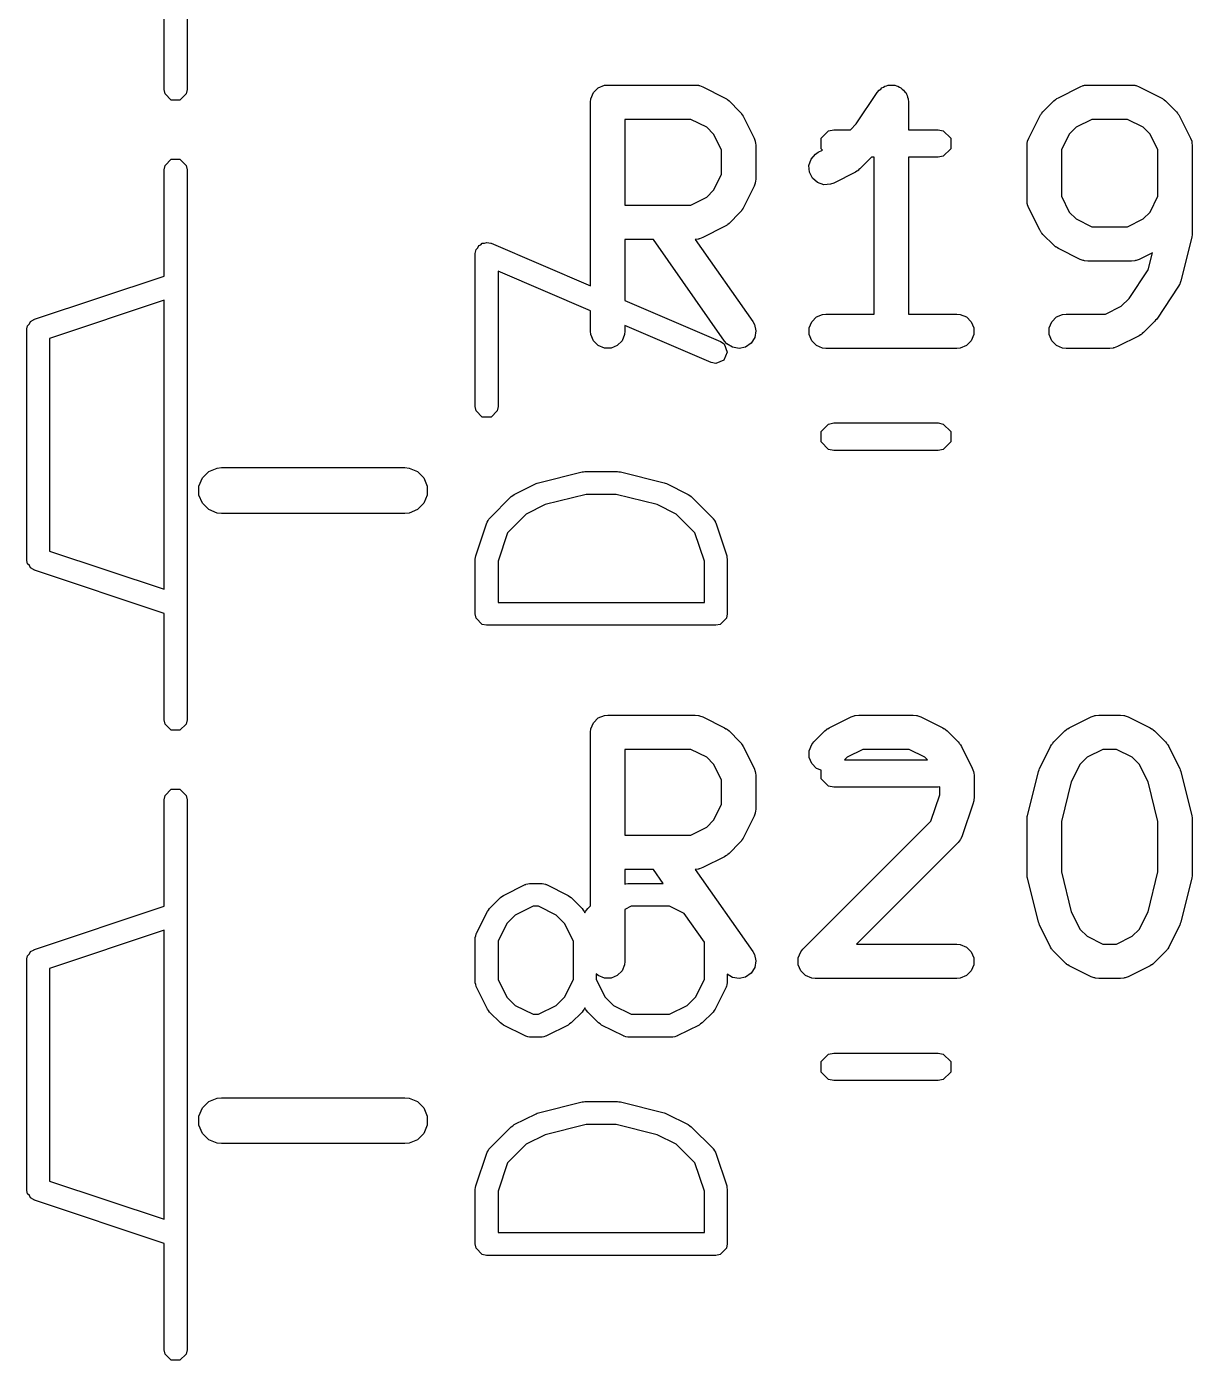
# Model space of a CAD drawing. Header units: inches. Extents: x 5.11 to 10.2, y -6.3 to -1.46.
# Drawn here: x 5.1132 to 5.3135, y -5.4546 to -5.2254 of the extents above; entities that cross this region are included whole.
import ezdxf

# ---------------------------------------------------------------- set-up
doc = ezdxf.new("R2010")
doc.units = ezdxf.units.IN
doc.header["$MEASUREMENT"] = 0
doc.layers.add('BLACK', color=250, linetype='CONTINUOUS')

msp = doc.modelspace()

# ---------------------------------------------------------------- linework, layer by layer
at = {"layer": 'BLACK', "linetype": 'CONTINUOUS'}
for p, q in [((5.14075, -5.14173), (5.14075, -5.23622)), ((5.13681, -5.23622), (5.13681, -5.21795)), ((5.13696, -5.23697), (5.13681, -5.23622)), ((5.14075, -5.23622), (5.1406, -5.23697)), ((5.21057, -5.23674), (5.21138, -5.23592)), ((5.21138, -5.23592), (5.21244, -5.23548)), ((5.21244, -5.23548), (5.21302, -5.23543)), ((5.21302, -5.23543), (5.22802, -5.23543)), ((5.22802, -5.23543), (5.22859, -5.23548)), ((5.22859, -5.23548), (5.22869, -5.23552)), ((5.22869, -5.23552), (5.2288, -5.23553)), ((5.2288, -5.23553), (5.22934, -5.23574)), ((5.22934, -5.23574), (5.23309, -5.23761)), ((5.25931, -5.23674), (5.25967, -5.23629)), ((5.25967, -5.23629), (5.25992, -5.23613)), ((5.25992, -5.23613), (5.26012, -5.23592)), ((5.26012, -5.23592), (5.26039, -5.23581)), ((5.26039, -5.23581), (5.26063, -5.23565)), ((5.26063, -5.23565), (5.26092, -5.23559)), ((5.26092, -5.23559), (5.26119, -5.23548)), ((5.26119, -5.23548), (5.26148, -5.23548)), ((5.26148, -5.23548), (5.26176, -5.23543)), ((5.26176, -5.23543), (5.26205, -5.23548)), ((5.26205, -5.23548), (5.26234, -5.23548)), ((5.26234, -5.23548), (5.26261, -5.23559)), ((5.26261, -5.23559), (5.26289, -5.23565)), ((5.26289, -5.23565), (5.26313, -5.23581)), ((5.26313, -5.23581), (5.2634, -5.23592)), ((5.2634, -5.23592), (5.26361, -5.23613)), ((5.26361, -5.23613), (5.26385, -5.23629)), ((5.26385, -5.23629), (5.26401, -5.23653)), ((5.26401, -5.23653), (5.26422, -5.23674)), ((5.29044, -5.23761), (5.29419, -5.23574)), ((5.29419, -5.23574), (5.29473, -5.23553)), ((5.29473, -5.23553), (5.29484, -5.23552)), ((5.29484, -5.23552), (5.29493, -5.23548)), ((5.29493, -5.23548), (5.29551, -5.23543)), ((5.29551, -5.23543), (5.30301, -5.23543)), ((5.30301, -5.23543), (5.30359, -5.23548)), ((5.30359, -5.23548), (5.30368, -5.23552)), ((5.30368, -5.23552), (5.30379, -5.23553)), ((5.30379, -5.23553), (5.30433, -5.23574)), ((5.30433, -5.23574), (5.30808, -5.23761)), ((5.13803, -5.23804), (5.13696, -5.23697)), ((5.13953, -5.23804), (5.13803, -5.23804)), ((5.1406, -5.23697), (5.13953, -5.23804)), ((5.21007, -5.23838), (5.21012, -5.2378)), ((5.21007, -5.26994), (5.21007, -5.23838)), ((5.21012, -5.2378), (5.21057, -5.23674)), ((5.23309, -5.23761), (5.23334, -5.23777)), ((5.23334, -5.23777), (5.23341, -5.2378)), ((5.23341, -5.2378), (5.23349, -5.23786)), ((5.23349, -5.23786), (5.23358, -5.23792)), ((5.23358, -5.23792), (5.23363, -5.23798)), ((5.23363, -5.23798), (5.23386, -5.23817)), ((5.23386, -5.23817), (5.23573, -5.24004)), ((5.25572, -5.24212), (5.25931, -5.23674)), ((5.25931, -5.23674), (5.25931, -5.23674)), ((5.25931, -5.23674), (5.25931, -5.23674)), ((5.25931, -5.23674), (5.25931, -5.23674)), ((5.26422, -5.23674), (5.26433, -5.23701)), ((5.26433, -5.23701), (5.26449, -5.23725)), ((5.26449, -5.23725), (5.26455, -5.23753)), ((5.26455, -5.23753), (5.26466, -5.2378)), ((5.26466, -5.2378), (5.26472, -5.23837)), ((5.26472, -5.23837), (5.26472, -5.23838)), ((5.26472, -5.23838), (5.26472, -5.23838)), ((5.26472, -5.23838), (5.26472, -5.23838)), ((5.26472, -5.23838), (5.26472, -5.24311)), ((5.2878, -5.24004), (5.28967, -5.23817)), ((5.28967, -5.23817), (5.2899, -5.23798)), ((5.2899, -5.23798), (5.28995, -5.23792)), ((5.28995, -5.23792), (5.29004, -5.23786)), ((5.29004, -5.23786), (5.29012, -5.2378)), ((5.29012, -5.2378), (5.29019, -5.23777)), ((5.29019, -5.23777), (5.29044, -5.23761)), ((5.30808, -5.23761), (5.30833, -5.23777)), ((5.30833, -5.23777), (5.3084, -5.2378)), ((5.3084, -5.2378), (5.30848, -5.23786)), ((5.30848, -5.23786), (5.30857, -5.23792)), ((5.30857, -5.23792), (5.30862, -5.23798)), ((5.30862, -5.23798), (5.30885, -5.23817)), ((5.30885, -5.23817), (5.31072, -5.24004)), ((5.23573, -5.24004), (5.23592, -5.24027)), ((5.23592, -5.24027), (5.23598, -5.24032)), ((5.23598, -5.24032), (5.23603, -5.24041)), ((5.23603, -5.24041), (5.2361, -5.24049)), ((5.2361, -5.24049), (5.23613, -5.24056)), ((5.23613, -5.24056), (5.23628, -5.24081)), ((5.23628, -5.24081), (5.23816, -5.24456)), ((5.28537, -5.24456), (5.28724, -5.24081)), ((5.28724, -5.24081), (5.2874, -5.24056)), ((5.2874, -5.24056), (5.28743, -5.24049)), ((5.28743, -5.24049), (5.2875, -5.24041)), ((5.2875, -5.24041), (5.28755, -5.24032)), ((5.28755, -5.24032), (5.28761, -5.24027)), ((5.28761, -5.24027), (5.2878, -5.24004)), ((5.31072, -5.24004), (5.31091, -5.24027)), ((5.31091, -5.24027), (5.31097, -5.24032)), ((5.31097, -5.24032), (5.31102, -5.24041)), ((5.31102, -5.24041), (5.31109, -5.24049)), ((5.31109, -5.24049), (5.31112, -5.24056)), ((5.31112, -5.24056), (5.31127, -5.24081)), ((5.31127, -5.24081), (5.31315, -5.24456)), ((5.22732, -5.24133), (5.21597, -5.24133)), ((5.21597, -5.24133), (5.21597, -5.25605)), ((5.23002, -5.24268), (5.22732, -5.24133)), ((5.23122, -5.24388), (5.23002, -5.24268)), ((5.2497, -5.24457), (5.25098, -5.24329)), ((5.25098, -5.24329), (5.25189, -5.24311)), ((5.25189, -5.24311), (5.25473, -5.24311)), ((5.25473, -5.24311), (5.25572, -5.24212)), ((5.26472, -5.24311), (5.26977, -5.24311)), ((5.26977, -5.24311), (5.27067, -5.24329)), ((5.27067, -5.24329), (5.27195, -5.24457)), ((5.29351, -5.24268), (5.29231, -5.24388)), ((5.29621, -5.24133), (5.29351, -5.24268)), ((5.30231, -5.24133), (5.29621, -5.24133)), ((5.30501, -5.24268), (5.30231, -5.24133)), ((5.30621, -5.24388), (5.30501, -5.24268)), ((5.23256, -5.24657), (5.23122, -5.24388)), ((5.23816, -5.24456), (5.23837, -5.2451)), ((5.23837, -5.2451), (5.23837, -5.2452)), ((5.23837, -5.2452), (5.23841, -5.2453)), ((5.23841, -5.2453), (5.23847, -5.24588)), ((5.2497, -5.24638), (5.2497, -5.24457)), ((5.27195, -5.24457), (5.27195, -5.24638)), ((5.28506, -5.24588), (5.28511, -5.2453)), ((5.28511, -5.2453), (5.28516, -5.2452)), ((5.28516, -5.2451), (5.28537, -5.24456)), ((5.28516, -5.2452), (5.28516, -5.2451)), ((5.29231, -5.24388), (5.29096, -5.24657)), ((5.30756, -5.24657), (5.30621, -5.24388)), ((5.31315, -5.24456), (5.31336, -5.2451)), ((5.31336, -5.2451), (5.31336, -5.2452)), ((5.31336, -5.2452), (5.3134, -5.2453)), ((5.3134, -5.2453), (5.31346, -5.24588)), ((5.23256, -5.2508), (5.23256, -5.24657)), ((5.23847, -5.24588), (5.23847, -5.2515)), ((5.24795, -5.24817), (5.24871, -5.24729)), ((5.24871, -5.24729), (5.2492, -5.24699)), ((5.2492, -5.24699), (5.24994, -5.24661)), ((5.24994, -5.24661), (5.2497, -5.24638)), ((5.25836, -5.24783), (5.25635, -5.24984)), ((5.25881, -5.24783), (5.25836, -5.24783)), ((5.25881, -5.2748), (5.25881, -5.24783)), ((5.26977, -5.24783), (5.26472, -5.24783)), ((5.26472, -5.24783), (5.26472, -5.2748)), ((5.27067, -5.24765), (5.26977, -5.24783)), ((5.27195, -5.24638), (5.27067, -5.24765)), ((5.28506, -5.25525), (5.28506, -5.24588)), ((5.29096, -5.24657), (5.29096, -5.25455)), ((5.30756, -5.25455), (5.30756, -5.24657)), ((5.31346, -5.24588), (5.31346, -5.26088)), ((5.13681, -5.25), (5.13696, -5.24925)), ((5.13681, -5.26827), (5.13681, -5.25)), ((5.13696, -5.24925), (5.13803, -5.24818)), ((5.13803, -5.24818), (5.13953, -5.24818)), ((5.13953, -5.24818), (5.1406, -5.24925)), ((5.1406, -5.24925), (5.14075, -5.25)), ((5.14075, -5.25), (5.14075, -5.34449)), ((5.24759, -5.24926), (5.24795, -5.24817)), ((5.24767, -5.25041), (5.24759, -5.24926)), ((5.25583, -5.25024), (5.25559, -5.25039)), ((5.25591, -5.25021), (5.25583, -5.25024)), ((5.25599, -5.25014), (5.25591, -5.25021)), ((5.25608, -5.25009), (5.25599, -5.25014)), ((5.25613, -5.25003), (5.25608, -5.25009)), ((5.25635, -5.24984), (5.25613, -5.25003)), ((5.23122, -5.2535), (5.23256, -5.2508)), ((5.23837, -5.25228), (5.23816, -5.25282)), ((5.23841, -5.25208), (5.23837, -5.25218)), ((5.23837, -5.25218), (5.23837, -5.25228)), ((5.23847, -5.2515), (5.23841, -5.25208)), ((5.24818, -5.25144), (5.24767, -5.25041)), ((5.24905, -5.25219), (5.24818, -5.25144)), ((5.25015, -5.25256), (5.24905, -5.25219)), ((5.2513, -5.25248), (5.25015, -5.25256)), ((5.25184, -5.25227), (5.2513, -5.25248)), ((5.25559, -5.25039), (5.25184, -5.25227)), ((5.22732, -5.25605), (5.23002, -5.2547)), ((5.23002, -5.2547), (5.23122, -5.2535)), ((5.23816, -5.25282), (5.23628, -5.25657)), ((5.29096, -5.25455), (5.29231, -5.25725)), ((5.30621, -5.25725), (5.30756, -5.25455)), ((5.21597, -5.25605), (5.22732, -5.25605)), ((5.23592, -5.25711), (5.23573, -5.25734)), ((5.23598, -5.25706), (5.23592, -5.25711)), ((5.23603, -5.25697), (5.23598, -5.25706)), ((5.2361, -5.25689), (5.23603, -5.25697)), ((5.23613, -5.25682), (5.2361, -5.25689)), ((5.23628, -5.25657), (5.23613, -5.25682)), ((5.28511, -5.25583), (5.28506, -5.25525)), ((5.28516, -5.25593), (5.28511, -5.25583)), ((5.28516, -5.25603), (5.28516, -5.25593)), ((5.28537, -5.25657), (5.28516, -5.25603)), ((5.28724, -5.26032), (5.28537, -5.25657)), ((5.23358, -5.25946), (5.23349, -5.25951)), ((5.23363, -5.2594), (5.23358, -5.25946)), ((5.23386, -5.25921), (5.23363, -5.2594)), ((5.23573, -5.25734), (5.23386, -5.25921)), ((5.29231, -5.25725), (5.29351, -5.25845)), ((5.29351, -5.25845), (5.29621, -5.2598)), ((5.30231, -5.2598), (5.30501, -5.25845)), ((5.30501, -5.25845), (5.30621, -5.25725)), ((5.22934, -5.26164), (5.2288, -5.26185)), ((5.23309, -5.25977), (5.22934, -5.26164)), ((5.23334, -5.25961), (5.23309, -5.25977)), ((5.23341, -5.25958), (5.23334, -5.25961)), ((5.23349, -5.25951), (5.23341, -5.25958)), ((5.2874, -5.26057), (5.28724, -5.26032)), ((5.28743, -5.26064), (5.2874, -5.26057)), ((5.2875, -5.26072), (5.28743, -5.26064)), ((5.28755, -5.26081), (5.2875, -5.26072)), ((5.28761, -5.26086), (5.28755, -5.26081)), ((5.2878, -5.26109), (5.28761, -5.26086)), ((5.28967, -5.26296), (5.2878, -5.26109)), ((5.29621, -5.2598), (5.30231, -5.2598)), ((5.31337, -5.26159), (5.3115, -5.26909)), ((5.31339, -5.26149), (5.31337, -5.26159)), ((5.3134, -5.26145), (5.31339, -5.26149)), ((5.31343, -5.26123), (5.3134, -5.26145)), ((5.31346, -5.26102), (5.31343, -5.26123)), ((5.31346, -5.26088), (5.31345, -5.26098)), ((5.31345, -5.26098), (5.31346, -5.26102)), ((5.19026, -5.26439), (5.1904, -5.26368)), ((5.1904, -5.26368), (5.19069, -5.2634)), ((5.19069, -5.2634), (5.19085, -5.26303)), ((5.19085, -5.26303), (5.1912, -5.26289)), ((5.1912, -5.26289), (5.19147, -5.26262)), ((5.19147, -5.26262), (5.19187, -5.26262)), ((5.19187, -5.26262), (5.19225, -5.26247)), ((5.19225, -5.26247), (5.19295, -5.26262)), ((5.19295, -5.26262), (5.19297, -5.26262)), ((5.19297, -5.26262), (5.19298, -5.26262)), ((5.19298, -5.26262), (5.193, -5.26263)), ((5.193, -5.26263), (5.21007, -5.26994)), ((5.22086, -5.26195), (5.21597, -5.26195)), ((5.21597, -5.26195), (5.21597, -5.27247)), ((5.2331, -5.27944), (5.22086, -5.26195)), ((5.22859, -5.2619), (5.22806, -5.26195)), ((5.22806, -5.26195), (5.23794, -5.27606)), ((5.22869, -5.26186), (5.22859, -5.2619)), ((5.2288, -5.26185), (5.22869, -5.26186)), ((5.2899, -5.26315), (5.28967, -5.26296)), ((5.28995, -5.26321), (5.2899, -5.26315)), ((5.29004, -5.26326), (5.28995, -5.26321)), ((5.29012, -5.26333), (5.29004, -5.26326)), ((5.29019, -5.26336), (5.29012, -5.26333)), ((5.29044, -5.26352), (5.29019, -5.26336)), ((5.29419, -5.26539), (5.29044, -5.26352)), ((5.19025, -5.26441), (5.19026, -5.26439)), ((5.19026, -5.26442), (5.19025, -5.26441)), ((5.19025, -5.26444), (5.19026, -5.26442)), ((5.19025, -5.29068), (5.19025, -5.26444)), ((5.29473, -5.2656), (5.29419, -5.26539)), ((5.29484, -5.26561), (5.29473, -5.2656)), ((5.29493, -5.26565), (5.29484, -5.26561)), ((5.29551, -5.2657), (5.29493, -5.26565)), ((5.30301, -5.2657), (5.29551, -5.2657)), ((5.30359, -5.26565), (5.30301, -5.2657)), ((5.30368, -5.26561), (5.30359, -5.26565)), ((5.30379, -5.2656), (5.30368, -5.26561)), ((5.30433, -5.26539), (5.30379, -5.2656)), ((5.30662, -5.26425), (5.30433, -5.26539)), ((5.30589, -5.26716), (5.30662, -5.26425)), ((5.11454, -5.27569), (5.13681, -5.26827)), ((5.21007, -5.27423), (5.19419, -5.26742)), ((5.19419, -5.26742), (5.19419, -5.29068)), ((5.30259, -5.27212), (5.30589, -5.26716)), ((5.31109, -5.27001), (5.30734, -5.27564)), ((5.31126, -5.26969), (5.31109, -5.27001)), ((5.3113, -5.26964), (5.31126, -5.26969)), ((5.31133, -5.26957), (5.3113, -5.26964)), ((5.31136, -5.2695), (5.31133, -5.26957)), ((5.31138, -5.26943), (5.31136, -5.2695)), ((5.3115, -5.26909), (5.31138, -5.26943)), ((5.13681, -5.27242), (5.11713, -5.27898)), ((5.13681, -5.32207), (5.13681, -5.27242)), ((5.21597, -5.27247), (5.23237, -5.2795)), ((5.30126, -5.27345), (5.30259, -5.27212)), ((5.21007, -5.27775), (5.21007, -5.27423)), ((5.24806, -5.27611), (5.24888, -5.27529)), ((5.24888, -5.27529), (5.24994, -5.27485)), ((5.24994, -5.27485), (5.25052, -5.2748)), ((5.25052, -5.2748), (5.25881, -5.2748)), ((5.26472, -5.2748), (5.27301, -5.2748)), ((5.27301, -5.2748), (5.27359, -5.27485)), ((5.27359, -5.27485), (5.27465, -5.27529)), ((5.27465, -5.27529), (5.27547, -5.27611)), ((5.28931, -5.27611), (5.29012, -5.27529)), ((5.29012, -5.27529), (5.29118, -5.27485)), ((5.29118, -5.27485), (5.29176, -5.2748)), ((5.29176, -5.2748), (5.29856, -5.2748)), ((5.29856, -5.2748), (5.30126, -5.27345)), ((5.11319, -5.27742), (5.11323, -5.27734)), ((5.11321, -5.27746), (5.11319, -5.27742)), ((5.11319, -5.27756), (5.11321, -5.27746)), ((5.11319, -5.31693), (5.11319, -5.27756)), ((5.11323, -5.27734), (5.11334, -5.27681)), ((5.11334, -5.27681), (5.11366, -5.27648)), ((5.11366, -5.27648), (5.11387, -5.27607)), ((5.11387, -5.27607), (5.11434, -5.2758)), ((5.11434, -5.2758), (5.1144, -5.27574)), ((5.1144, -5.27574), (5.11445, -5.27574)), ((5.11445, -5.27574), (5.11454, -5.27569)), ((5.21012, -5.27832), (5.21007, -5.27775)), ((5.21597, -5.27775), (5.21592, -5.27832)), ((5.23082, -5.28312), (5.21597, -5.27676)), ((5.21597, -5.27676), (5.21597, -5.27775)), ((5.23794, -5.27606), (5.23822, -5.27656)), ((5.23822, -5.27656), (5.23847, -5.27768)), ((5.23847, -5.27768), (5.23827, -5.27882)), ((5.24762, -5.27717), (5.24806, -5.27611)), ((5.24762, -5.27832), (5.24762, -5.27717)), ((5.27547, -5.27611), (5.27591, -5.27717)), ((5.27591, -5.27717), (5.27591, -5.27832)), ((5.28886, -5.27717), (5.28931, -5.27611)), ((5.28886, -5.27832), (5.28886, -5.27717)), ((5.30697, -5.27609), (5.3051, -5.27796)), ((5.30716, -5.27586), (5.30697, -5.27608)), ((5.30697, -5.27608), (5.30697, -5.27609)), ((5.30697, -5.27609), (5.30697, -5.27609)), ((5.30734, -5.27564), (5.30716, -5.27586)), ((5.30734, -5.27564), (5.30734, -5.27564)), ((5.30734, -5.27564), (5.30734, -5.27564)), ((5.11713, -5.27898), (5.11713, -5.31551)), ((5.21057, -5.27939), (5.21012, -5.27832)), ((5.21138, -5.2802), (5.21057, -5.27939)), ((5.21548, -5.27939), (5.21466, -5.2802)), ((5.21592, -5.27832), (5.21548, -5.27939)), ((5.23237, -5.2795), (5.233, -5.27993)), ((5.233, -5.27993), (5.23356, -5.28133)), ((5.23348, -5.27988), (5.2331, -5.27944)), ((5.23445, -5.2805), (5.23348, -5.27988)), ((5.23765, -5.27979), (5.23671, -5.28045)), ((5.23827, -5.27882), (5.23765, -5.27979)), ((5.24806, -5.27939), (5.24762, -5.27832)), ((5.24888, -5.2802), (5.24806, -5.27939)), ((5.27547, -5.27939), (5.27465, -5.2802)), ((5.27591, -5.27832), (5.27547, -5.27939)), ((5.28931, -5.27939), (5.28886, -5.27832)), ((5.29012, -5.2802), (5.28931, -5.27939)), ((5.30433, -5.27852), (5.30058, -5.28039)), ((5.30458, -5.27836), (5.30433, -5.27852)), ((5.30465, -5.27833), (5.30458, -5.27836)), ((5.30473, -5.27826), (5.30465, -5.27833)), ((5.30482, -5.27821), (5.30473, -5.27826)), ((5.30487, -5.27815), (5.30482, -5.27821)), ((5.3051, -5.27796), (5.30487, -5.27815)), ((5.21244, -5.28064), (5.21138, -5.2802)), ((5.2136, -5.28064), (5.21244, -5.28064)), ((5.21466, -5.2802), (5.2136, -5.28064)), ((5.23356, -5.28133), (5.23297, -5.28272)), ((5.23558, -5.2807), (5.23445, -5.2805)), ((5.23671, -5.28045), (5.23558, -5.2807)), ((5.24994, -5.28064), (5.24888, -5.2802)), ((5.25052, -5.2807), (5.24994, -5.28064)), ((5.27301, -5.2807), (5.25052, -5.2807)), ((5.27359, -5.28064), (5.27301, -5.2807)), ((5.27465, -5.2802), (5.27359, -5.28064)), ((5.29118, -5.28064), (5.29012, -5.2802)), ((5.29176, -5.2807), (5.29118, -5.28064)), ((5.29926, -5.2807), (5.29176, -5.2807)), ((5.29984, -5.28064), (5.29926, -5.2807)), ((5.29993, -5.2806), (5.29984, -5.28064)), ((5.30004, -5.2806), (5.29993, -5.2806)), ((5.30058, -5.28039), (5.30004, -5.2806)), ((5.23157, -5.28328), (5.23082, -5.28312)), ((5.23297, -5.28272), (5.23157, -5.28328)), ((5.1904, -5.29144), (5.19025, -5.29068)), ((5.19147, -5.2925), (5.1904, -5.29144)), ((5.19404, -5.29144), (5.19297, -5.2925)), ((5.19419, -5.29068), (5.19404, -5.29144)), ((5.19297, -5.2925), (5.19147, -5.2925)), ((5.2497, -5.29496), (5.25098, -5.29368)), ((5.25098, -5.29368), (5.25189, -5.2935)), ((5.25189, -5.2935), (5.26977, -5.2935)), ((5.26977, -5.2935), (5.27067, -5.29368)), ((5.27067, -5.29368), (5.27195, -5.29496)), ((5.2497, -5.29677), (5.2497, -5.29496)), ((5.27195, -5.29496), (5.27195, -5.29677)), ((5.25098, -5.29805), (5.2497, -5.29677)), ((5.25189, -5.29823), (5.25098, -5.29805)), ((5.26977, -5.29823), (5.25189, -5.29823)), ((5.27067, -5.29805), (5.26977, -5.29823)), ((5.27195, -5.29677), (5.27067, -5.29805)), ((5.14279, -5.30435), (5.14338, -5.30293)), ((5.14338, -5.30293), (5.14447, -5.30184)), ((5.14447, -5.30184), (5.14589, -5.30126)), ((5.14589, -5.30126), (5.14665, -5.30118)), ((5.14665, -5.30118), (5.17815, -5.30118)), ((5.17815, -5.30118), (5.17892, -5.30126)), ((5.17892, -5.30126), (5.18034, -5.30184)), ((5.18034, -5.30184), (5.18142, -5.30293)), ((5.18142, -5.30293), (5.18201, -5.30435)), ((5.20112, -5.30377), (5.20862, -5.3019)), ((5.20862, -5.3019), (5.20886, -5.30188)), ((5.20886, -5.30188), (5.20909, -5.30184)), ((5.20909, -5.30184), (5.21472, -5.30184)), ((5.21472, -5.30184), (5.21495, -5.30188)), ((5.21495, -5.30188), (5.2152, -5.3019)), ((5.2152, -5.3019), (5.22269, -5.30377)), ((5.14279, -5.30589), (5.14279, -5.30435)), ((5.18201, -5.30435), (5.18201, -5.30589)), ((5.19697, -5.30579), (5.20071, -5.30392)), ((5.20071, -5.30392), (5.20092, -5.30386)), ((5.20092, -5.30386), (5.20112, -5.30377)), ((5.22269, -5.30377), (5.22289, -5.30386)), ((5.22289, -5.30386), (5.2231, -5.30392)), ((5.2231, -5.30392), (5.22685, -5.30579)), ((5.14338, -5.30731), (5.14279, -5.30589)), ((5.14447, -5.30839), (5.14338, -5.30731)), ((5.18142, -5.30731), (5.18034, -5.30839)), ((5.18201, -5.30589), (5.18142, -5.30731)), ((5.1927, -5.30991), (5.19645, -5.30616)), ((5.19645, -5.30616), (5.19672, -5.30599)), ((5.19672, -5.30599), (5.19697, -5.30579)), ((5.20228, -5.30754), (5.19901, -5.30917)), ((5.20934, -5.30577), (5.20228, -5.30754)), ((5.21448, -5.30577), (5.20934, -5.30577)), ((5.22153, -5.30754), (5.21448, -5.30577)), ((5.2248, -5.30917), (5.22153, -5.30754)), ((5.22685, -5.30579), (5.2271, -5.30599)), ((5.2271, -5.30599), (5.22736, -5.30616)), ((5.22736, -5.30616), (5.23111, -5.30991)), ((5.14589, -5.30898), (5.14447, -5.30839)), ((5.14665, -5.30906), (5.14589, -5.30898)), ((5.17815, -5.30906), (5.14665, -5.30906)), ((5.17892, -5.30898), (5.17815, -5.30906)), ((5.18034, -5.30839), (5.17892, -5.30898)), ((5.19901, -5.30917), (5.19582, -5.31237)), ((5.228, -5.31237), (5.2248, -5.30917)), ((5.19035, -5.31631), (5.19223, -5.31068)), ((5.19223, -5.31068), (5.19228, -5.3106)), ((5.19228, -5.31055), (5.19245, -5.31029)), ((5.19228, -5.3106), (5.19228, -5.31055)), ((5.19245, -5.31029), (5.19261, -5.31002)), ((5.19261, -5.31002), (5.19265, -5.30999)), ((5.19265, -5.30999), (5.1927, -5.30991)), ((5.23111, -5.30991), (5.23116, -5.30999)), ((5.23116, -5.30999), (5.2312, -5.31002)), ((5.2312, -5.31002), (5.23136, -5.31029)), ((5.23136, -5.31029), (5.23154, -5.31055)), ((5.23154, -5.31055), (5.23154, -5.3106)), ((5.23154, -5.3106), (5.23158, -5.31068)), ((5.23158, -5.31068), (5.23346, -5.31631)), ((5.19582, -5.31237), (5.19419, -5.31725)), ((5.22962, -5.31725), (5.228, -5.31237)), ((5.11713, -5.31551), (5.13681, -5.32207)), ((5.19025, -5.31693), (5.19031, -5.31662)), ((5.19031, -5.31662), (5.19035, -5.31631)), ((5.23346, -5.31631), (5.2335, -5.31662)), ((5.2335, -5.31662), (5.23356, -5.31693)), ((5.11321, -5.31703), (5.11319, -5.31693)), ((5.11319, -5.31707), (5.11321, -5.31703)), ((5.11323, -5.31714), (5.11319, -5.31707)), ((5.11334, -5.31768), (5.11323, -5.31714)), ((5.11366, -5.31801), (5.11334, -5.31768)), ((5.11387, -5.31842), (5.11366, -5.31801)), ((5.11434, -5.31869), (5.11387, -5.31842)), ((5.1144, -5.31875), (5.11434, -5.31869)), ((5.11445, -5.31875), (5.1144, -5.31875)), ((5.11454, -5.3188), (5.11445, -5.31875)), ((5.13681, -5.32622), (5.11454, -5.3188)), ((5.19025, -5.3263), (5.19025, -5.31693)), ((5.19419, -5.31725), (5.19419, -5.32433)), ((5.22962, -5.32433), (5.22962, -5.31725)), ((5.23356, -5.31693), (5.23356, -5.3263)), ((5.19419, -5.32433), (5.22962, -5.32433)), ((5.13681, -5.34449), (5.13681, -5.32622)), ((5.1904, -5.32706), (5.19025, -5.3263)), ((5.19147, -5.32812), (5.1904, -5.32706)), ((5.19222, -5.32827), (5.19147, -5.32812)), ((5.23234, -5.32812), (5.23159, -5.32827)), ((5.23341, -5.32706), (5.23234, -5.32812)), ((5.23356, -5.3263), (5.23341, -5.32706)), ((5.23159, -5.32827), (5.19222, -5.32827)), ((5.21057, -5.34501), (5.21138, -5.34419)), ((5.21138, -5.34419), (5.21244, -5.34375)), ((5.21244, -5.34375), (5.21302, -5.34369)), ((5.21302, -5.34369), (5.22802, -5.34369)), ((5.22802, -5.34369), (5.22859, -5.34375)), ((5.22859, -5.34375), (5.22869, -5.34379)), ((5.22869, -5.34379), (5.2288, -5.3438)), ((5.2288, -5.3438), (5.22934, -5.34401)), ((5.22934, -5.34401), (5.23309, -5.34588)), ((5.25107, -5.34588), (5.25482, -5.34401)), ((5.25482, -5.34401), (5.25536, -5.3438)), ((5.25536, -5.3438), (5.25547, -5.34379)), ((5.25547, -5.34379), (5.25556, -5.34375)), ((5.25556, -5.34375), (5.25614, -5.34369)), ((5.25614, -5.34369), (5.26551, -5.34369)), ((5.26551, -5.34369), (5.26609, -5.34375)), ((5.26609, -5.34375), (5.26619, -5.34379)), ((5.26619, -5.34379), (5.26629, -5.3438)), ((5.26629, -5.3438), (5.26683, -5.34401)), ((5.26683, -5.34401), (5.27058, -5.34588)), ((5.29231, -5.34588), (5.29606, -5.34401)), ((5.29606, -5.34401), (5.2966, -5.3438)), ((5.2966, -5.3438), (5.29671, -5.34379)), ((5.29671, -5.34379), (5.29681, -5.34375)), ((5.29681, -5.34375), (5.29738, -5.34369)), ((5.29738, -5.34369), (5.30113, -5.34369)), ((5.30113, -5.34369), (5.30171, -5.34375)), ((5.30171, -5.34375), (5.30181, -5.34379)), ((5.30181, -5.34379), (5.30191, -5.3438)), ((5.30191, -5.3438), (5.30245, -5.34401)), ((5.30245, -5.34401), (5.3062, -5.34588)), ((5.13696, -5.34524), (5.13681, -5.34449)), ((5.13803, -5.34631), (5.13696, -5.34524)), ((5.13953, -5.34631), (5.13803, -5.34631)), ((5.1406, -5.34524), (5.13953, -5.34631)), ((5.14075, -5.34449), (5.1406, -5.34524)), ((5.21007, -5.34665), (5.21012, -5.34607)), ((5.21012, -5.34607), (5.21057, -5.34501)), ((5.23309, -5.34588), (5.23334, -5.34604)), ((5.23334, -5.34604), (5.23341, -5.34607)), ((5.23341, -5.34607), (5.23349, -5.34613)), ((5.23349, -5.34613), (5.23358, -5.34619)), ((5.23358, -5.34619), (5.23363, -5.34625)), ((5.23363, -5.34625), (5.23386, -5.34643)), ((5.23386, -5.34643), (5.23573, -5.34831)), ((5.24843, -5.34831), (5.2503, -5.34643)), ((5.2503, -5.34643), (5.25053, -5.34625)), ((5.25053, -5.34625), (5.25058, -5.34619)), ((5.25058, -5.34619), (5.25067, -5.34613)), ((5.25067, -5.34613), (5.25075, -5.34607)), ((5.25075, -5.34607), (5.25082, -5.34604)), ((5.25082, -5.34604), (5.25107, -5.34588)), ((5.27058, -5.34588), (5.27083, -5.34604)), ((5.27083, -5.34604), (5.2709, -5.34607)), ((5.2709, -5.34607), (5.27098, -5.34613)), ((5.27098, -5.34613), (5.27107, -5.34619)), ((5.27107, -5.34619), (5.27112, -5.34625)), ((5.27112, -5.34625), (5.27135, -5.34643)), ((5.27135, -5.34643), (5.27323, -5.34831)), ((5.28967, -5.34831), (5.29155, -5.34643)), ((5.29155, -5.34643), (5.29177, -5.34625)), ((5.29177, -5.34625), (5.29182, -5.34619)), ((5.29182, -5.34619), (5.29191, -5.34613)), ((5.29191, -5.34613), (5.29199, -5.34607)), ((5.29199, -5.34607), (5.29207, -5.34604)), ((5.29207, -5.34604), (5.29231, -5.34588)), ((5.3062, -5.34588), (5.30645, -5.34604)), ((5.30645, -5.34604), (5.30652, -5.34607)), ((5.30652, -5.34607), (5.30661, -5.34613)), ((5.30661, -5.34613), (5.30669, -5.34619)), ((5.30669, -5.34619), (5.30675, -5.34625)), ((5.30675, -5.34625), (5.30697, -5.34643)), ((5.30697, -5.34643), (5.30885, -5.34831)), ((5.21007, -5.37645), (5.21007, -5.34665)), ((5.23573, -5.34831), (5.23592, -5.34853)), ((5.23592, -5.34853), (5.23598, -5.34859)), ((5.23598, -5.34859), (5.23603, -5.34867)), ((5.23603, -5.34867), (5.2361, -5.34876)), ((5.2361, -5.34876), (5.23613, -5.34883)), ((5.23613, -5.34883), (5.23628, -5.34908)), ((5.24762, -5.34982), (5.24806, -5.34876)), ((5.24806, -5.34876), (5.24843, -5.34831)), ((5.27323, -5.34831), (5.27341, -5.34853)), ((5.27341, -5.34853), (5.27347, -5.34859)), ((5.27347, -5.34859), (5.27353, -5.34867)), ((5.27353, -5.34867), (5.27359, -5.34876)), ((5.27359, -5.34876), (5.27362, -5.34883)), ((5.27362, -5.34883), (5.27378, -5.34908)), ((5.28912, -5.34908), (5.28928, -5.34883)), ((5.28928, -5.34883), (5.28931, -5.34876)), ((5.28931, -5.34876), (5.28937, -5.34867)), ((5.28937, -5.34867), (5.28943, -5.34859)), ((5.28943, -5.34859), (5.28949, -5.34853)), ((5.28949, -5.34853), (5.28967, -5.34831)), ((5.30885, -5.34831), (5.30903, -5.34853)), ((5.30903, -5.34853), (5.30909, -5.34859)), ((5.30909, -5.34859), (5.30915, -5.34867)), ((5.30915, -5.34867), (5.30921, -5.34876)), ((5.30921, -5.34876), (5.30924, -5.34883)), ((5.30924, -5.34883), (5.3094, -5.34908)), ((5.22732, -5.3496), (5.21597, -5.3496)), ((5.21597, -5.3496), (5.21597, -5.36432)), ((5.23002, -5.35095), (5.22732, -5.3496)), ((5.23122, -5.35215), (5.23002, -5.35095)), ((5.23628, -5.34908), (5.23816, -5.35282)), ((5.24762, -5.35097), (5.24762, -5.34982)), ((5.24806, -5.35204), (5.24762, -5.35097)), ((5.25414, -5.35095), (5.25371, -5.35138)), ((5.25684, -5.3496), (5.25414, -5.35095)), ((5.26482, -5.3496), (5.25684, -5.3496)), ((5.26751, -5.35095), (5.26482, -5.3496)), ((5.26794, -5.35138), (5.26751, -5.35095)), ((5.27378, -5.34908), (5.27565, -5.35282)), ((5.28724, -5.35282), (5.28912, -5.34908)), ((5.29538, -5.35095), (5.29419, -5.35215)), ((5.29808, -5.3496), (5.29538, -5.35095)), ((5.30044, -5.3496), (5.29808, -5.3496)), ((5.30313, -5.35095), (5.30044, -5.3496)), ((5.30433, -5.35215), (5.30313, -5.35095)), ((5.3094, -5.34908), (5.31127, -5.35282)), ((5.23256, -5.35484), (5.23122, -5.35215)), ((5.23816, -5.35282), (5.23837, -5.35337)), ((5.23837, -5.35337), (5.23837, -5.35347)), ((5.24888, -5.35285), (5.24806, -5.35204)), ((5.2497, -5.35319), (5.24888, -5.35285)), ((5.2497, -5.35464), (5.2497, -5.35319)), ((5.25371, -5.35138), (5.26794, -5.35138)), ((5.27565, -5.35282), (5.27586, -5.35337)), ((5.27586, -5.35337), (5.27587, -5.35347)), ((5.28702, -5.35343), (5.28704, -5.35339)), ((5.28704, -5.35337), (5.28713, -5.35313)), ((5.28704, -5.35339), (5.28704, -5.35337)), ((5.28713, -5.35313), (5.28722, -5.35288)), ((5.28722, -5.35288), (5.28723, -5.35287)), ((5.28723, -5.35287), (5.28724, -5.35282)), ((5.29419, -5.35215), (5.29267, -5.35518)), ((5.30585, -5.35518), (5.30433, -5.35215)), ((5.31127, -5.35282), (5.31129, -5.35287)), ((5.31129, -5.35287), (5.3113, -5.35288)), ((5.3113, -5.35288), (5.31139, -5.35313)), ((5.31139, -5.35313), (5.31148, -5.35337)), ((5.31148, -5.35337), (5.31148, -5.35339)), ((5.31148, -5.35339), (5.3115, -5.35343)), ((5.23256, -5.35907), (5.23256, -5.35484)), ((5.23837, -5.35347), (5.23841, -5.35357)), ((5.23841, -5.35357), (5.23847, -5.35415)), ((5.23847, -5.35415), (5.23847, -5.35977)), ((5.25098, -5.35592), (5.2497, -5.35464)), ((5.27587, -5.35347), (5.27591, -5.35357)), ((5.27591, -5.35357), (5.27597, -5.35415)), ((5.27597, -5.35415), (5.27597, -5.3579)), ((5.28515, -5.36093), (5.28702, -5.35343)), ((5.29267, -5.35518), (5.29096, -5.36201)), ((5.30756, -5.36201), (5.30585, -5.35518)), ((5.3115, -5.35343), (5.31337, -5.36093)), ((5.13681, -5.35827), (5.13696, -5.35751)), ((5.13696, -5.35751), (5.13803, -5.35645)), ((5.13803, -5.35645), (5.13953, -5.35645)), ((5.13953, -5.35645), (5.1406, -5.35751)), ((5.1406, -5.35751), (5.14075, -5.35827)), ((5.25189, -5.3561), (5.25098, -5.35592)), ((5.26977, -5.3561), (5.25189, -5.3561)), ((5.26856, -5.36192), (5.27006, -5.35742)), ((5.27006, -5.35604), (5.26977, -5.3561)), ((5.27006, -5.35742), (5.27006, -5.35604)), ((5.27597, -5.3579), (5.27594, -5.35819)), ((5.13681, -5.37653), (5.13681, -5.35827)), ((5.14075, -5.35827), (5.14075, -5.45276)), ((5.23122, -5.36177), (5.23256, -5.35907)), ((5.23847, -5.35977), (5.23841, -5.36035)), ((5.27581, -5.35883), (5.27394, -5.36445)), ((5.27588, -5.35854), (5.27581, -5.35883)), ((5.27591, -5.35847), (5.27588, -5.35854)), ((5.27592, -5.35837), (5.27591, -5.35847)), ((5.27594, -5.35826), (5.27592, -5.35837)), ((5.27594, -5.35819), (5.27594, -5.35826)), ((5.23002, -5.36297), (5.23122, -5.36177)), ((5.23816, -5.36109), (5.23628, -5.36484)), ((5.23837, -5.36055), (5.23816, -5.36109)), ((5.23841, -5.36035), (5.23837, -5.36044)), ((5.23837, -5.36044), (5.23837, -5.36055)), ((5.24655, -5.38393), (5.26856, -5.36192)), ((5.28506, -5.3615), (5.28509, -5.36129)), ((5.28507, -5.36154), (5.28506, -5.3615)), ((5.28506, -5.36164), (5.28507, -5.36154)), ((5.28506, -5.37102), (5.28506, -5.36164)), ((5.28509, -5.36129), (5.28511, -5.36107)), ((5.28511, -5.36107), (5.28513, -5.36103)), ((5.28513, -5.36103), (5.28515, -5.36093)), ((5.29096, -5.36201), (5.29096, -5.37065)), ((5.30756, -5.37065), (5.30756, -5.36201)), ((5.31337, -5.36093), (5.31339, -5.36103)), ((5.31339, -5.36103), (5.3134, -5.36107)), ((5.3134, -5.36107), (5.31343, -5.36129)), ((5.31343, -5.36129), (5.31346, -5.3615)), ((5.31346, -5.3615), (5.31345, -5.36154)), ((5.31345, -5.36154), (5.31346, -5.36164)), ((5.31346, -5.36164), (5.31346, -5.37102)), ((5.21597, -5.36432), (5.22732, -5.36432)), ((5.22732, -5.36432), (5.23002, -5.36297)), ((5.23628, -5.36484), (5.23613, -5.36509)), ((5.27394, -5.36445), (5.2737, -5.36498)), ((5.23573, -5.36561), (5.23386, -5.36748)), ((5.23592, -5.36538), (5.23573, -5.36561)), ((5.23598, -5.36533), (5.23592, -5.36538)), ((5.23603, -5.36524), (5.23598, -5.36533)), ((5.2361, -5.36516), (5.23603, -5.36524)), ((5.23613, -5.36509), (5.2361, -5.36516)), ((5.27323, -5.36561), (5.25577, -5.38306)), ((5.27359, -5.36516), (5.27323, -5.36561)), ((5.27363, -5.36506), (5.27359, -5.36516)), ((5.2737, -5.36498), (5.27363, -5.36506)), ((5.23309, -5.36804), (5.22934, -5.36991)), ((5.23334, -5.36788), (5.23309, -5.36804)), ((5.23341, -5.36785), (5.23334, -5.36788)), ((5.23349, -5.36778), (5.23341, -5.36785)), ((5.23358, -5.36773), (5.23349, -5.36778)), ((5.23363, -5.36767), (5.23358, -5.36773)), ((5.23386, -5.36748), (5.23363, -5.36767)), ((5.22086, -5.37022), (5.21597, -5.37022)), ((5.21597, -5.37022), (5.21597, -5.37273)), ((5.22253, -5.37261), (5.22086, -5.37022)), ((5.22859, -5.37016), (5.22806, -5.37022)), ((5.22806, -5.37022), (5.23794, -5.38432)), ((5.22869, -5.37012), (5.22859, -5.37016)), ((5.2288, -5.37012), (5.22869, -5.37012)), ((5.22934, -5.36991), (5.2288, -5.37012)), ((5.28507, -5.37112), (5.28506, -5.37102)), ((5.28506, -5.37116), (5.28507, -5.37112)), ((5.28509, -5.37138), (5.28506, -5.37116)), ((5.28511, -5.37159), (5.28509, -5.37138)), ((5.28513, -5.37163), (5.28511, -5.37159)), ((5.28515, -5.37173), (5.28513, -5.37163)), ((5.28702, -5.37923), (5.28515, -5.37173)), ((5.29096, -5.37065), (5.29267, -5.37749)), ((5.30585, -5.37749), (5.30756, -5.37065)), ((5.31337, -5.37173), (5.3115, -5.37923)), ((5.31339, -5.37163), (5.31337, -5.37173)), ((5.3134, -5.37159), (5.31339, -5.37163)), ((5.31343, -5.37138), (5.3134, -5.37159)), ((5.31346, -5.37116), (5.31343, -5.37138)), ((5.31346, -5.37102), (5.31345, -5.37112)), ((5.31345, -5.37112), (5.31346, -5.37116)), ((5.19509, -5.37469), (5.19884, -5.37282)), ((5.19884, -5.37282), (5.19893, -5.37279)), ((5.19893, -5.37279), (5.19897, -5.37276)), ((5.19897, -5.37276), (5.19928, -5.3727)), ((5.19928, -5.3727), (5.19958, -5.37261)), ((5.19958, -5.37261), (5.19962, -5.37263)), ((5.19962, -5.37263), (5.19972, -5.37261)), ((5.19972, -5.37261), (5.2016, -5.37261)), ((5.2016, -5.37261), (5.20169, -5.37263)), ((5.20169, -5.37263), (5.20173, -5.37261)), ((5.20173, -5.37261), (5.20204, -5.3727)), ((5.20204, -5.3727), (5.20235, -5.37276)), ((5.20235, -5.37276), (5.20238, -5.37279)), ((5.20238, -5.37279), (5.20248, -5.37282)), ((5.20248, -5.37282), (5.20622, -5.37469)), ((5.21597, -5.37273), (5.21615, -5.3727)), ((5.21615, -5.3727), (5.21645, -5.37261)), ((5.21645, -5.37261), (5.2165, -5.37263)), ((5.2165, -5.37263), (5.21659, -5.37261)), ((5.21659, -5.37261), (5.22253, -5.37261)), ((5.1927, -5.37694), (5.19458, -5.37506)), ((5.19458, -5.37506), (5.19484, -5.37489)), ((5.19484, -5.37489), (5.19509, -5.37469)), ((5.20622, -5.37469), (5.20647, -5.37489)), ((5.20647, -5.37489), (5.20674, -5.37506)), ((5.20674, -5.37506), (5.20861, -5.37694)), ((5.11454, -5.38396), (5.13681, -5.37653)), ((5.19046, -5.3812), (5.19234, -5.37745)), ((5.19234, -5.37745), (5.19253, -5.3772)), ((5.19253, -5.3772), (5.1927, -5.37694)), ((5.19714, -5.37807), (5.19571, -5.37949)), ((5.20019, -5.37655), (5.19714, -5.37807)), ((5.20113, -5.37655), (5.20019, -5.37655)), ((5.20418, -5.37807), (5.20113, -5.37655)), ((5.2056, -5.37949), (5.20418, -5.37807)), ((5.20861, -5.37694), (5.20879, -5.3772)), ((5.20879, -5.3772), (5.20898, -5.37745)), ((5.20898, -5.37745), (5.20909, -5.37768)), ((5.20909, -5.37768), (5.20921, -5.37745)), ((5.20921, -5.37745), (5.2094, -5.3772)), ((5.2094, -5.3772), (5.20958, -5.37694)), ((5.20958, -5.37694), (5.21007, -5.37645)), ((5.21706, -5.37655), (5.21597, -5.37709)), ((5.21597, -5.37709), (5.21597, -5.38602)), ((5.22363, -5.37655), (5.21706, -5.37655)), ((5.22618, -5.37782), (5.22363, -5.37655)), ((5.22962, -5.38274), (5.22618, -5.37782)), ((5.29267, -5.37749), (5.29419, -5.38052)), ((5.30433, -5.38052), (5.30585, -5.37749)), ((5.13681, -5.38068), (5.11713, -5.38725)), ((5.13681, -5.43034), (5.13681, -5.38068)), ((5.19571, -5.37949), (5.19419, -5.38254)), ((5.20713, -5.38254), (5.2056, -5.37949)), ((5.28704, -5.37928), (5.28702, -5.37923)), ((5.28704, -5.3793), (5.28704, -5.37928)), ((5.28713, -5.37954), (5.28704, -5.3793)), ((5.28722, -5.37978), (5.28713, -5.37954)), ((5.28723, -5.3798), (5.28722, -5.37978)), ((5.28724, -5.37984), (5.28723, -5.3798)), ((5.28912, -5.38359), (5.28724, -5.37984)), ((5.29419, -5.38052), (5.29538, -5.38171)), ((5.30313, -5.38171), (5.30433, -5.38052)), ((5.31127, -5.37984), (5.3094, -5.38359)), ((5.31129, -5.3798), (5.31127, -5.37984)), ((5.3113, -5.37978), (5.31129, -5.3798)), ((5.31139, -5.37954), (5.3113, -5.37978)), ((5.31148, -5.3793), (5.31139, -5.37954)), ((5.3115, -5.37923), (5.31148, -5.37928)), ((5.31148, -5.37928), (5.31148, -5.3793)), ((5.19025, -5.38208), (5.19027, -5.38198)), ((5.19025, -5.38958), (5.19025, -5.38208)), ((5.19026, -5.38194), (5.19034, -5.38163)), ((5.19027, -5.38198), (5.19026, -5.38194)), ((5.19034, -5.38163), (5.1904, -5.38132)), ((5.1904, -5.38132), (5.19043, -5.38129)), ((5.19043, -5.38129), (5.19046, -5.3812)), ((5.19419, -5.38254), (5.19419, -5.38911)), ((5.20713, -5.38911), (5.20713, -5.38254)), ((5.22962, -5.38911), (5.22962, -5.38274)), ((5.25577, -5.38306), (5.27301, -5.38306)), ((5.27301, -5.38306), (5.27359, -5.38312)), ((5.27359, -5.38312), (5.27465, -5.38356)), ((5.29538, -5.38171), (5.29808, -5.38306)), ((5.29808, -5.38306), (5.30044, -5.38306)), ((5.30044, -5.38306), (5.30313, -5.38171)), ((5.11323, -5.38561), (5.11334, -5.38507)), ((5.11334, -5.38507), (5.11366, -5.38475)), ((5.11366, -5.38475), (5.11387, -5.38434)), ((5.11387, -5.38434), (5.11434, -5.38407)), ((5.11434, -5.38407), (5.1144, -5.38401)), ((5.1144, -5.38401), (5.11445, -5.38401)), ((5.11445, -5.38401), (5.11454, -5.38396)), ((5.23794, -5.38432), (5.23822, -5.38483)), ((5.23822, -5.38483), (5.23847, -5.38595)), ((5.24574, -5.38544), (5.24619, -5.38438)), ((5.24574, -5.38659), (5.24574, -5.38544)), ((5.24619, -5.38438), (5.24655, -5.38393)), ((5.27465, -5.38356), (5.27547, -5.38438)), ((5.27547, -5.38438), (5.27591, -5.38544)), ((5.27591, -5.38544), (5.27591, -5.38659)), ((5.28928, -5.38384), (5.28912, -5.38359)), ((5.28931, -5.38391), (5.28928, -5.38384)), ((5.28937, -5.38399), (5.28931, -5.38391)), ((5.28943, -5.38408), (5.28937, -5.38399)), ((5.28949, -5.38413), (5.28943, -5.38408)), ((5.28967, -5.38435), (5.28949, -5.38413)), ((5.29155, -5.38623), (5.28967, -5.38435)), ((5.30885, -5.38435), (5.30697, -5.38623)), ((5.30903, -5.38413), (5.30885, -5.38435)), ((5.30909, -5.38408), (5.30903, -5.38413)), ((5.30915, -5.38399), (5.30909, -5.38408)), ((5.30921, -5.38391), (5.30915, -5.38399)), ((5.30924, -5.38384), (5.30921, -5.38391)), ((5.3094, -5.38359), (5.30924, -5.38384)), ((5.11319, -5.38569), (5.11323, -5.38561)), ((5.11321, -5.38573), (5.11319, -5.38569)), ((5.11319, -5.38583), (5.11321, -5.38573)), ((5.11319, -5.4252), (5.11319, -5.38583)), ((5.11713, -5.38725), (5.11713, -5.42378)), ((5.21548, -5.38766), (5.21466, -5.38847)), ((5.21592, -5.38659), (5.21548, -5.38766)), ((5.21597, -5.38602), (5.21592, -5.38659)), ((5.23827, -5.38709), (5.23765, -5.38806)), ((5.23847, -5.38595), (5.23827, -5.38709)), ((5.24619, -5.38766), (5.24574, -5.38659)), ((5.247, -5.38847), (5.24619, -5.38766)), ((5.27547, -5.38766), (5.27465, -5.38847)), ((5.27591, -5.38659), (5.27547, -5.38766)), ((5.29177, -5.38642), (5.29155, -5.38623)), ((5.29182, -5.38647), (5.29177, -5.38642)), ((5.29191, -5.38653), (5.29182, -5.38647)), ((5.29199, -5.3866), (5.29191, -5.38653)), ((5.29207, -5.38663), (5.29199, -5.3866)), ((5.29231, -5.38678), (5.29207, -5.38663)), ((5.29606, -5.38866), (5.29231, -5.38678)), ((5.3062, -5.38678), (5.30245, -5.38866)), ((5.30645, -5.38663), (5.3062, -5.38678)), ((5.30652, -5.3866), (5.30645, -5.38663)), ((5.30661, -5.38653), (5.30652, -5.3866)), ((5.30669, -5.38647), (5.30661, -5.38653)), ((5.30675, -5.38642), (5.30669, -5.38647)), ((5.30697, -5.38623), (5.30675, -5.38642)), ((5.19027, -5.38967), (5.19025, -5.38958)), ((5.19026, -5.38972), (5.19027, -5.38967)), ((5.19034, -5.39002), (5.19026, -5.38972)), ((5.1904, -5.39033), (5.19034, -5.39002)), ((5.19419, -5.38911), (5.19571, -5.39216)), ((5.2056, -5.39216), (5.20713, -5.38911)), ((5.21138, -5.38847), (5.21106, -5.38815)), ((5.21106, -5.38815), (5.21106, -5.38911)), ((5.21106, -5.38911), (5.21259, -5.39216)), ((5.21244, -5.38891), (5.21138, -5.38847)), ((5.2136, -5.38891), (5.21244, -5.38891)), ((5.21466, -5.38847), (5.2136, -5.38891)), ((5.2281, -5.39216), (5.22962, -5.38911)), ((5.23347, -5.39002), (5.23341, -5.39033)), ((5.23355, -5.38972), (5.23347, -5.39002)), ((5.23356, -5.38958), (5.23354, -5.38967)), ((5.23354, -5.38967), (5.23355, -5.38972)), ((5.23445, -5.38877), (5.23356, -5.3882)), ((5.23356, -5.3882), (5.23356, -5.38958)), ((5.23558, -5.38897), (5.23445, -5.38877)), ((5.23671, -5.38872), (5.23558, -5.38897)), ((5.23765, -5.38806), (5.23671, -5.38872)), ((5.24806, -5.38891), (5.247, -5.38847)), ((5.24864, -5.38897), (5.24806, -5.38891)), ((5.27301, -5.38897), (5.24864, -5.38897)), ((5.27359, -5.38891), (5.27301, -5.38897)), ((5.27465, -5.38847), (5.27359, -5.38891)), ((5.2966, -5.38886), (5.29606, -5.38866)), ((5.29671, -5.38887), (5.2966, -5.38886)), ((5.29681, -5.38891), (5.29671, -5.38887)), ((5.29738, -5.38897), (5.29681, -5.38891)), ((5.30113, -5.38897), (5.29738, -5.38897)), ((5.30171, -5.38891), (5.30113, -5.38897)), ((5.30181, -5.38887), (5.30171, -5.38891)), ((5.30191, -5.38886), (5.30181, -5.38887)), ((5.30245, -5.38866), (5.30191, -5.38886)), ((5.19043, -5.39036), (5.1904, -5.39033)), ((5.19046, -5.39046), (5.19043, -5.39036)), ((5.19234, -5.39421), (5.19046, -5.39046)), ((5.19571, -5.39216), (5.19714, -5.39358)), ((5.20418, -5.39358), (5.2056, -5.39216)), ((5.21259, -5.39216), (5.21401, -5.39358)), ((5.22668, -5.39358), (5.2281, -5.39216)), ((5.23335, -5.39046), (5.23148, -5.39421)), ((5.23338, -5.39036), (5.23335, -5.39046)), ((5.23341, -5.39033), (5.23338, -5.39036)), ((5.19253, -5.39446), (5.19234, -5.39421)), ((5.1927, -5.39472), (5.19253, -5.39446)), ((5.19714, -5.39358), (5.20019, -5.39511)), ((5.20113, -5.39511), (5.20418, -5.39358)), ((5.20879, -5.39446), (5.20861, -5.39472)), ((5.20898, -5.39421), (5.20879, -5.39446)), ((5.20909, -5.39398), (5.20898, -5.39421)), ((5.20921, -5.39421), (5.20909, -5.39398)), ((5.2094, -5.39446), (5.20921, -5.39421)), ((5.20958, -5.39472), (5.2094, -5.39446)), ((5.21401, -5.39358), (5.21706, -5.39511)), ((5.22363, -5.39511), (5.22668, -5.39358)), ((5.23128, -5.39446), (5.23111, -5.39472)), ((5.23148, -5.39421), (5.23128, -5.39446)), ((5.19458, -5.39659), (5.1927, -5.39472)), ((5.19484, -5.39677), (5.19458, -5.39659)), ((5.19509, -5.39696), (5.19484, -5.39677)), ((5.19884, -5.39884), (5.19509, -5.39696)), ((5.20019, -5.39511), (5.20113, -5.39511)), ((5.20622, -5.39696), (5.20248, -5.39884)), ((5.20647, -5.39677), (5.20622, -5.39696)), ((5.20674, -5.39659), (5.20647, -5.39677)), ((5.20861, -5.39472), (5.20674, -5.39659)), ((5.21145, -5.39659), (5.20958, -5.39472)), ((5.21171, -5.39677), (5.21145, -5.39659)), ((5.21196, -5.39696), (5.21171, -5.39677)), ((5.21571, -5.39884), (5.21196, -5.39696)), ((5.21706, -5.39511), (5.22363, -5.39511)), ((5.22872, -5.39696), (5.22497, -5.39884)), ((5.22897, -5.39677), (5.22872, -5.39696)), ((5.22923, -5.39659), (5.22897, -5.39677)), ((5.23111, -5.39472), (5.22923, -5.39659)), ((5.19893, -5.39886), (5.19884, -5.39884)), ((5.19897, -5.39889), (5.19893, -5.39886)), ((5.19928, -5.39896), (5.19897, -5.39889)), ((5.19958, -5.39904), (5.19928, -5.39896)), ((5.19962, -5.39902), (5.19958, -5.39904)), ((5.19972, -5.39904), (5.19962, -5.39902)), ((5.2016, -5.39904), (5.19972, -5.39904)), ((5.20169, -5.39902), (5.2016, -5.39904)), ((5.20173, -5.39904), (5.20169, -5.39902)), ((5.20204, -5.39896), (5.20173, -5.39904)), ((5.20235, -5.39889), (5.20204, -5.39896)), ((5.20238, -5.39886), (5.20235, -5.39889)), ((5.20248, -5.39884), (5.20238, -5.39886)), ((5.21581, -5.39886), (5.21571, -5.39884)), ((5.21584, -5.39889), (5.21581, -5.39886)), ((5.21615, -5.39896), (5.21584, -5.39889)), ((5.21645, -5.39904), (5.21615, -5.39896)), ((5.2165, -5.39902), (5.21645, -5.39904)), ((5.21659, -5.39904), (5.2165, -5.39902)), ((5.22409, -5.39904), (5.21659, -5.39904)), ((5.22419, -5.39902), (5.22409, -5.39904)), ((5.22423, -5.39904), (5.22419, -5.39902)), ((5.22454, -5.39896), (5.22423, -5.39904)), ((5.22485, -5.39889), (5.22454, -5.39896)), ((5.22488, -5.39886), (5.22485, -5.39889)), ((5.22497, -5.39884), (5.22488, -5.39886)), ((5.2497, -5.40323), (5.25098, -5.40195)), ((5.2497, -5.40504), (5.2497, -5.40323)), ((5.25098, -5.40195), (5.25189, -5.40177)), ((5.25189, -5.40177), (5.26977, -5.40177)), ((5.26977, -5.40177), (5.27067, -5.40195)), ((5.27067, -5.40195), (5.27195, -5.40323)), ((5.27195, -5.40323), (5.27195, -5.40504)), ((5.25098, -5.40632), (5.2497, -5.40504)), ((5.27195, -5.40504), (5.27067, -5.40632)), ((5.25189, -5.4065), (5.25098, -5.40632)), ((5.26977, -5.4065), (5.25189, -5.4065)), ((5.27067, -5.40632), (5.26977, -5.4065)), ((5.14338, -5.4112), (5.14447, -5.41011)), ((5.14447, -5.41011), (5.14589, -5.40952)), ((5.14589, -5.40952), (5.14665, -5.40945)), ((5.14665, -5.40945), (5.17815, -5.40945)), ((5.17815, -5.40945), (5.17892, -5.40952)), ((5.17892, -5.40952), (5.18034, -5.41011)), ((5.18034, -5.41011), (5.18142, -5.4112)), ((5.20112, -5.41204), (5.20862, -5.41016)), ((5.20862, -5.41016), (5.20886, -5.41015)), ((5.20886, -5.41015), (5.20909, -5.4101)), ((5.20909, -5.4101), (5.21472, -5.4101)), ((5.21472, -5.4101), (5.21495, -5.41015)), ((5.21495, -5.41015), (5.2152, -5.41016)), ((5.2152, -5.41016), (5.22269, -5.41204)), ((5.14279, -5.41262), (5.14338, -5.4112)), ((5.14279, -5.41415), (5.14279, -5.41262)), ((5.18142, -5.4112), (5.18201, -5.41262)), ((5.18201, -5.41262), (5.18201, -5.41415)), ((5.19697, -5.41406), (5.20071, -5.41219)), ((5.20071, -5.41219), (5.20092, -5.41213)), ((5.20092, -5.41213), (5.20112, -5.41204)), ((5.22269, -5.41204), (5.22289, -5.41213)), ((5.22289, -5.41213), (5.2231, -5.41219)), ((5.2231, -5.41219), (5.22685, -5.41406)), ((5.14338, -5.41557), (5.14279, -5.41415)), ((5.18201, -5.41415), (5.18142, -5.41557)), ((5.1927, -5.41818), (5.19645, -5.41443)), ((5.19645, -5.41443), (5.19672, -5.41426)), ((5.19672, -5.41426), (5.19697, -5.41406)), ((5.20934, -5.41404), (5.20228, -5.41581)), ((5.21448, -5.41404), (5.20934, -5.41404)), ((5.22153, -5.41581), (5.21448, -5.41404)), ((5.22685, -5.41406), (5.2271, -5.41426)), ((5.2271, -5.41426), (5.22736, -5.41443)), ((5.22736, -5.41443), (5.23111, -5.41818)), ((5.14447, -5.41666), (5.14338, -5.41557)), ((5.14589, -5.41725), (5.14447, -5.41666)), ((5.14665, -5.41732), (5.14589, -5.41725)), ((5.17815, -5.41732), (5.14665, -5.41732)), ((5.17892, -5.41725), (5.17815, -5.41732)), ((5.18034, -5.41666), (5.17892, -5.41725)), ((5.18142, -5.41557), (5.18034, -5.41666)), ((5.19901, -5.41744), (5.19582, -5.42064)), ((5.20228, -5.41581), (5.19901, -5.41744)), ((5.2248, -5.41744), (5.22153, -5.41581)), ((5.228, -5.42064), (5.2248, -5.41744)), ((5.19035, -5.42457), (5.19223, -5.41895)), ((5.19223, -5.41895), (5.19228, -5.41886)), ((5.19228, -5.41882), (5.19245, -5.41856)), ((5.19228, -5.41886), (5.19228, -5.41882)), ((5.19245, -5.41856), (5.19261, -5.41828)), ((5.19261, -5.41828), (5.19265, -5.41826)), ((5.19265, -5.41826), (5.1927, -5.41818)), ((5.23111, -5.41818), (5.23116, -5.41826)), ((5.23116, -5.41826), (5.2312, -5.41828)), ((5.2312, -5.41828), (5.23136, -5.41856)), ((5.23136, -5.41856), (5.23154, -5.41882)), ((5.23154, -5.41882), (5.23154, -5.41886)), ((5.23154, -5.41886), (5.23158, -5.41895)), ((5.23158, -5.41895), (5.23346, -5.42457)), ((5.19582, -5.42064), (5.19419, -5.42552)), ((5.22962, -5.42552), (5.228, -5.42064)), ((5.11713, -5.42378), (5.13681, -5.43034)), ((5.11321, -5.42529), (5.11319, -5.4252)), ((5.11319, -5.42534), (5.11321, -5.42529)), ((5.11323, -5.42541), (5.11319, -5.42534)), ((5.11334, -5.42595), (5.11323, -5.42541)), ((5.11366, -5.42627), (5.11334, -5.42595)), ((5.11387, -5.42668), (5.11366, -5.42627)), ((5.11434, -5.42696), (5.11387, -5.42668)), ((5.19025, -5.4252), (5.19031, -5.42489)), ((5.19025, -5.43457), (5.19025, -5.4252)), ((5.19031, -5.42489), (5.19035, -5.42457)), ((5.19419, -5.42552), (5.19419, -5.4326)), ((5.22962, -5.4326), (5.22962, -5.42552)), ((5.23346, -5.42457), (5.2335, -5.42489)), ((5.2335, -5.42489), (5.23356, -5.4252)), ((5.23356, -5.4252), (5.23356, -5.43457)), ((5.1144, -5.42702), (5.11434, -5.42696)), ((5.11445, -5.42702), (5.1144, -5.42702)), ((5.11454, -5.42706), (5.11445, -5.42702)), ((5.13681, -5.43449), (5.11454, -5.42706)), ((5.19419, -5.4326), (5.22962, -5.4326)), ((5.13681, -5.45276), (5.13681, -5.43449)), ((5.1904, -5.43532), (5.19025, -5.43457)), ((5.19147, -5.43639), (5.1904, -5.43532)), ((5.23341, -5.43532), (5.23234, -5.43639)), ((5.23356, -5.43457), (5.23341, -5.43532)), ((5.19222, -5.43654), (5.19147, -5.43639)), ((5.23159, -5.43654), (5.19222, -5.43654)), ((5.23234, -5.43639), (5.23159, -5.43654)), ((5.13696, -5.45351), (5.13681, -5.45276)), ((5.13803, -5.45457), (5.13696, -5.45351)), ((5.1406, -5.45351), (5.13953, -5.45457)), ((5.14075, -5.45276), (5.1406, -5.45351)), ((5.13953, -5.45457), (5.13803, -5.45457))]:
    msp.add_line(p, q, dxfattribs=at)

doc.saveas('drawing.dxf')
